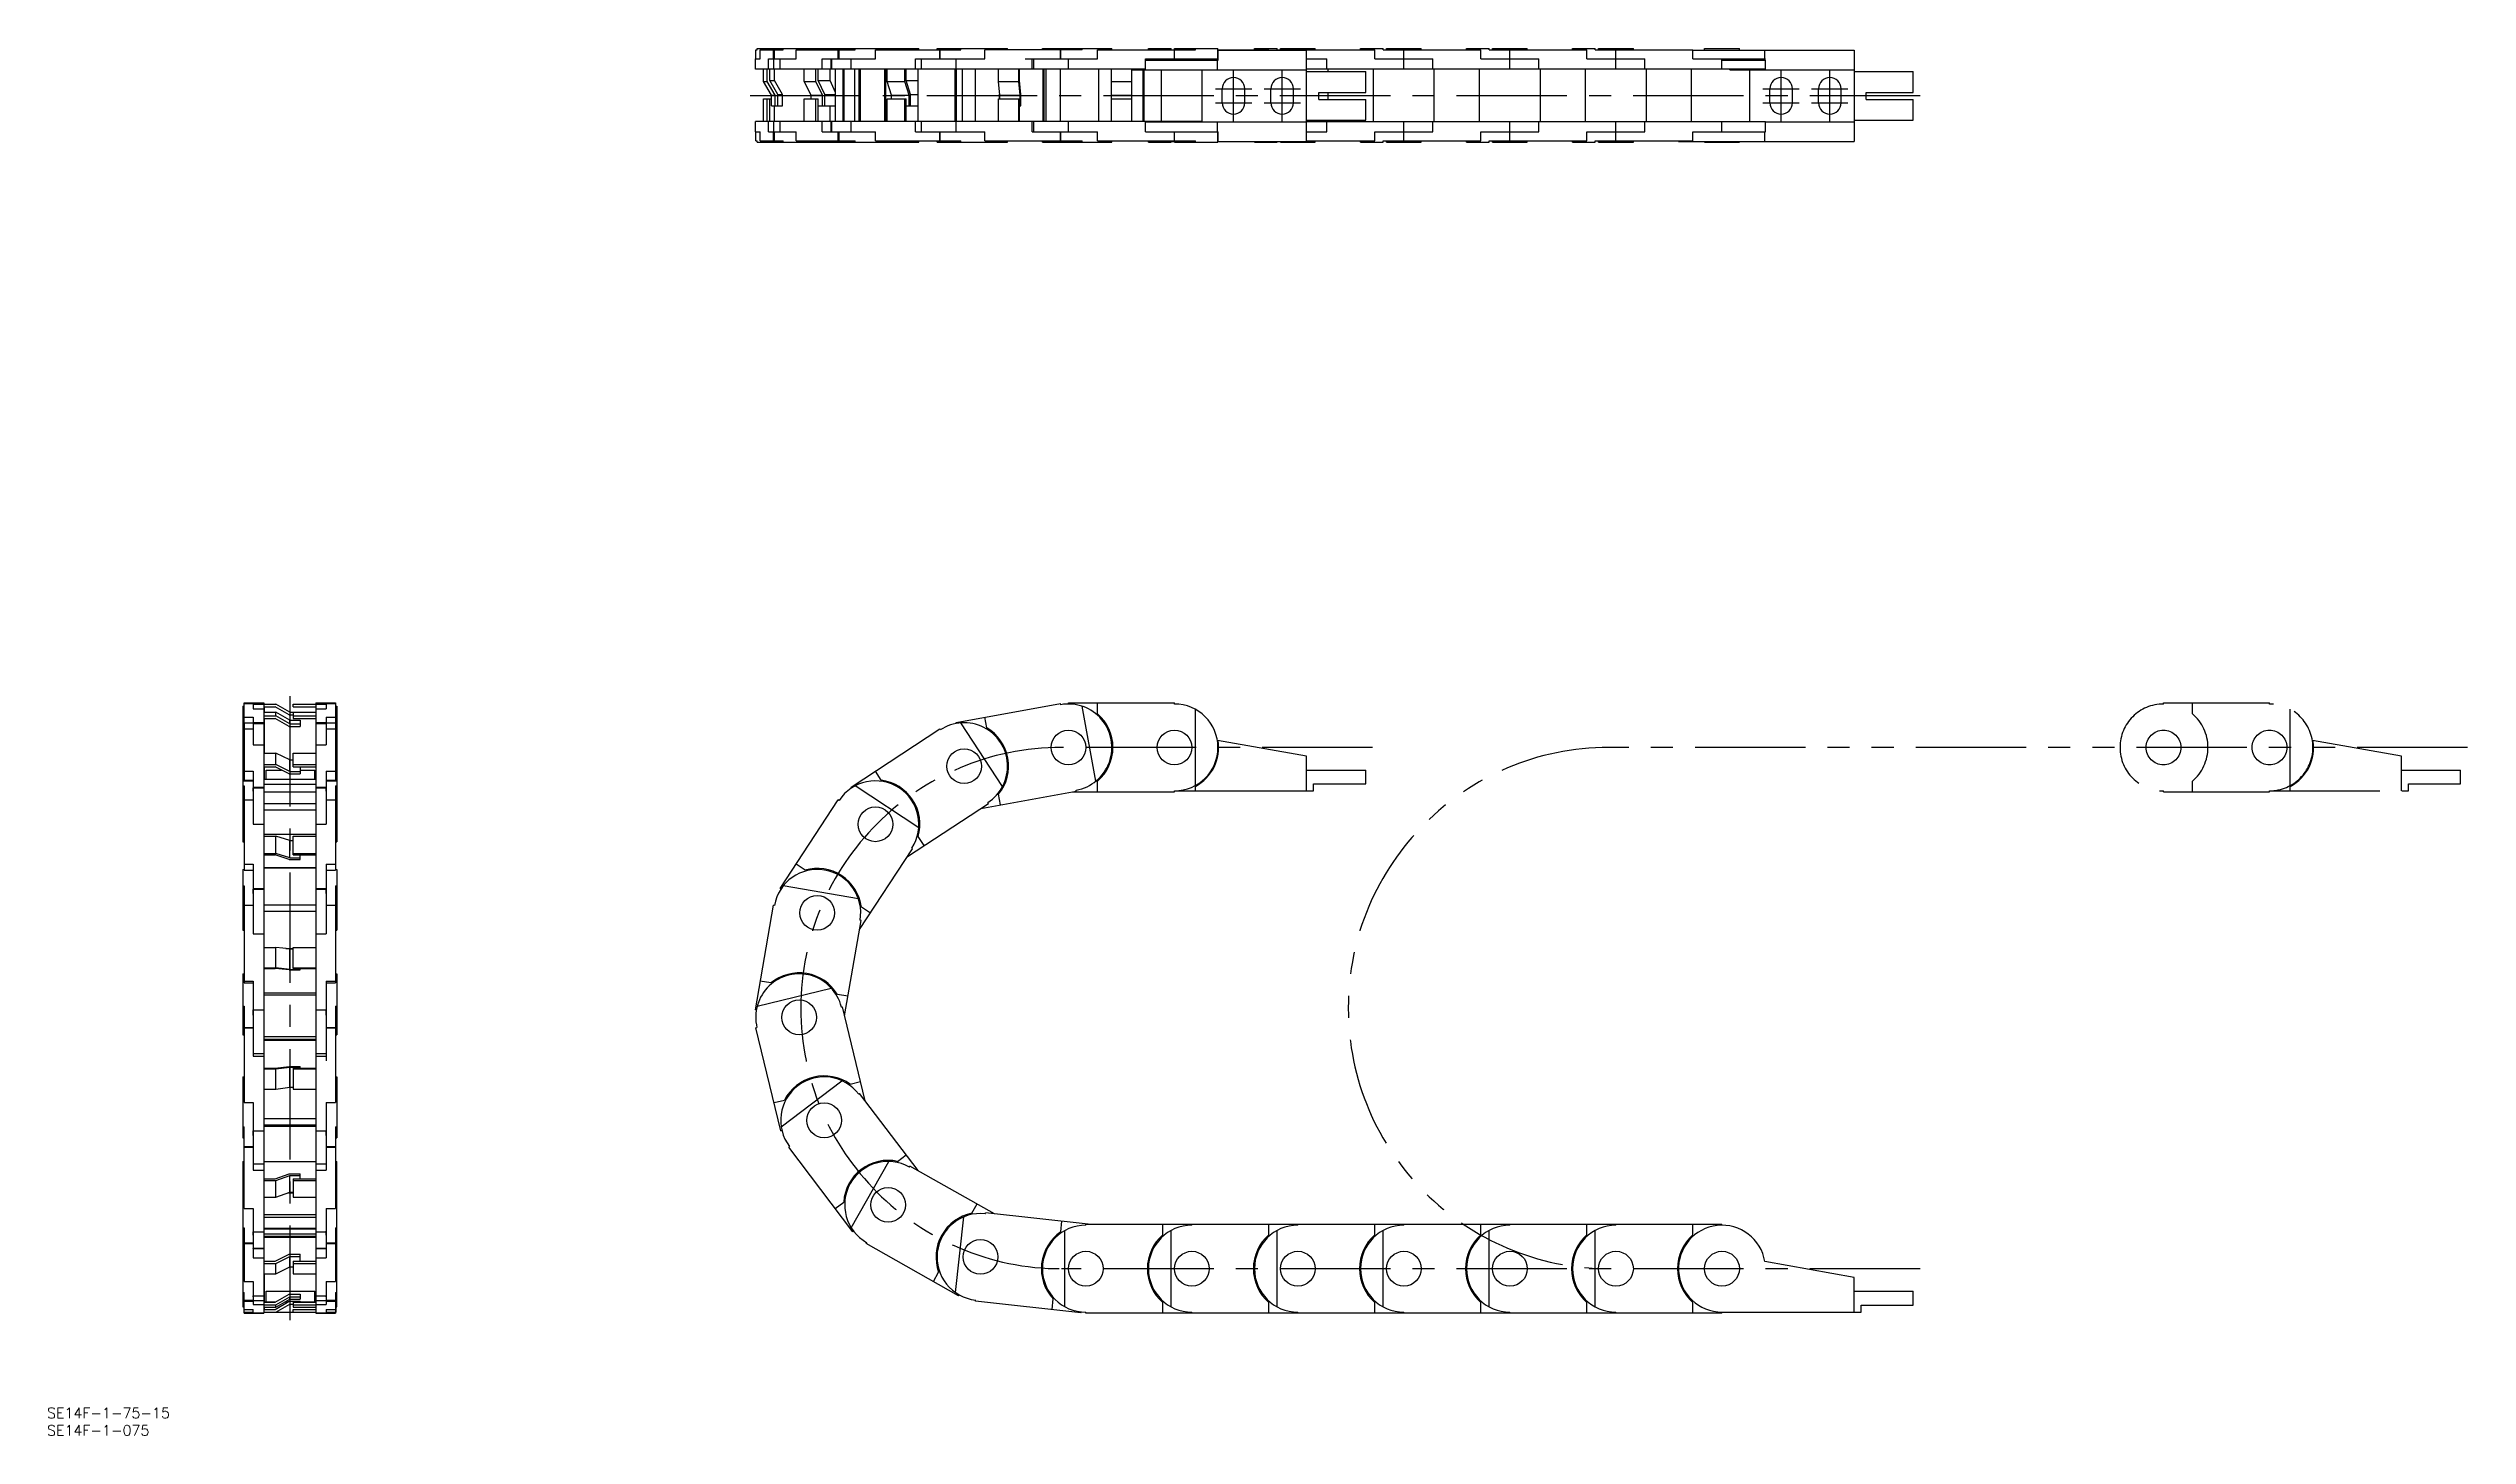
# Model space of a CAD drawing. Extents: x -69 to 626, y -35 to 364.
import ezdxf

# ---------------------------------------------------------------- set-up
doc = ezdxf.new("R2010")
doc.units = 0
doc.linetypes.add('CENTER', pattern=[50.8, 31.75, -6.35, 6.35, -6.35])
doc.linetypes.add('PHANTOM', pattern=[63.5, 31.75, -6.35, 6.35, -6.35, 6.35, -6.35])
doc.layers.get('0').update_dxf_attribs({"linetype": 'CONTINUOUS'})
doc.layers.add('CENTER', color=1, linetype='CENTER')
doc.styles.get("Standard").update_dxf_attribs({"font": 'txt.shx', "height": 3, "bigfont": 'bigfont.shx'})

msp = doc.modelspace()

# ---------------------------------------------------------------- linework, layer by layer
at = {"color": 7, "linetype": 'CONTINUOUS'}
for p, q in [((134.03, 363.58), (134.46, 363.58)), ((134.03, 360.97), (134.03, 363.58)), ((134.46, 363.97), (180.97, 363.97)), ((134.46, 363.58), (134.46, 363.97)), ((135.34, 363.58), (141.95, 363.58)), ((135.34, 360.97), (135.34, 363.58)), ((139.12, 360.97), (139.12, 363.58)), ((139.42, 360.97), (139.42, 363.58)), ((141.95, 363.58), (141.95, 363.97)), ((145.62, 363.58), (162.6, 363.58)), ((145.62, 360.97), (145.62, 363.58)), ((157.77, 360.97), (157.77, 363.58)), ((158.02, 360.97), (158.02, 363.58)), ((162.6, 363.58), (162.6, 363.97)), ((168.44, 363.58), (192.99, 363.58)), ((168.44, 360.97), (168.44, 363.58)), ((180.97, 363.58), (180.97, 363.97)), ((186.19, 363.97), (206.48, 363.97)), ((186.19, 363.58), (186.19, 363.97)), ((186.96, 360.97), (186.96, 363.58)), ((187.13, 360.97), (187.13, 363.58)), ((188.98, 363.58), (188.98, 363.97)), ((192.99, 363.58), (192.99, 363.97)), ((227.97, 363.58), (199.94, 363.58)), ((199.94, 360.97), (199.94, 363.58)), ((206.48, 363.58), (206.48, 363.97)), ((216.5, 363.97), (236.5, 363.97)), ((216.5, 363.58), (216.5, 363.97)), ((219, 363.58), (219, 363.97)), ((221.74, 360.97), (221.74, 363.58)), ((221.79, 360.97), (221.79, 363.58)), ((227.97, 363.58), (227.97, 363.97)), ((232.35, 363.58), (260.5, 363.58)), ((232.35, 360.97), (232.35, 363.58)), ((236.5, 363.58), (236.5, 363.97)), ((247, 363.97), (253.5, 363.97)), ((247, 363.58), (247, 363.97)), ((253.5, 363.58), (253.5, 363.97)), ((254.5, 363.97), (267, 363.97)), ((254.5, 360.97), (254.5, 363.97)), ((260.5, 363.58), (260.5, 363.97)), ((267, 360.97), (267, 363.97)), ((267, 363.58), (281.65, 363.58)), ((267, 363.45), (292.5, 363.45)), ((267.04, 360.62), (267.04, 363.45)), ((277.5, 363.97), (284, 363.97)), ((277.5, 363.58), (277.5, 363.97)), ((281.65, 363.45), (281.65, 363.58)), ((284, 363.58), (284, 363.97)), ((284, 363.58), (312.15, 363.58)), ((285, 363.97), (295, 363.97)), ((285, 363.58), (285, 363.97)), ((290, 363.45), (290, 363.58)), ((292.5, 337.15), (292.5, 363.45)), ((295, 363.58), (295, 363.97)), ((308, 363.97), (314.5, 363.97)), ((308, 363.58), (308, 363.97)), ((312.15, 360.97), (312.15, 363.58)), ((314.5, 363.58), (314.5, 363.97)), ((314.5, 363.58), (342.65, 363.58)), ((315.5, 363.97), (325.5, 363.97)), ((315.5, 363.58), (315.5, 363.97)), ((320.5, 357.97), (320.5, 363.58)), ((325.5, 363.58), (325.5, 363.97)), ((338.5, 363.97), (345, 363.97)), ((338.5, 363.58), (338.5, 363.97)), ((342.65, 360.97), (342.65, 363.58)), ((345, 363.58), (345, 363.97)), ((345, 363.58), (373.15, 363.58)), ((346, 363.97), (356, 363.97)), ((346, 363.58), (346, 363.97)), ((351, 357.97), (351, 363.58)), ((356, 363.58), (356, 363.97)), ((369, 363.97), (375.5, 363.97)), ((369, 363.58), (369, 363.97)), ((373.15, 360.97), (373.15, 363.58)), ((375.5, 363.58), (375.5, 363.97)), ((375.5, 363.58), (403.65, 363.58)), ((376.5, 363.97), (386.5, 363.97)), ((376.5, 363.58), (376.5, 363.97)), ((381.5, 357.97), (381.5, 363.58)), ((386.5, 363.58), (386.5, 363.97)), ((403.65, 360.97), (403.65, 363.58)), ((403.65, 363.45), (450, 363.45)), ((407, 363.97), (417, 363.97)), ((407, 363.45), (407, 363.97)), ((417, 363.45), (417, 363.97)), ((424.33, 360.62), (424.33, 363.45)), ((450, 363.45), (450, 337.15)), ((133.92, 357.97), (133.92, 360.97)), ((133.92, 360.97), (135.34, 360.97)), ((246.15, 357.97), (133.92, 357.97)), ((136.3, 354.47), (136.3, 357.97)), ((137.33, 354.47), (137.33, 357.97)), ((137.7, 357.97), (137.7, 360.97)), ((137.7, 360.97), (145.62, 360.97)), ((138.12, 354.69), (138.12, 357.97)), ((139.23, 357.97), (139.23, 360.97)), ((139.47, 354.69), (139.47, 357.97)), ((140.53, 360.97), (141.03, 360.97)), ((140.53, 360.97), (140.53, 360.97)), ((141.03, 357.97), (141.03, 360.97)), ((148.01, 354.47), (148.01, 357.97)), ((151.3, 354.47), (151.3, 357.97)), ((151.97, 354.69), (151.97, 357.97)), ((153.19, 360.97), (168.44, 360.97)), ((153.19, 357.97), (153.19, 360.97)), ((155.4, 354.69), (155.4, 357.97)), ((155.78, 357.97), (155.78, 360.97)), ((155.78, 360.97), (155.97, 360.97)), ((155.97, 357.97), (155.97, 360.97)), ((156.99, 342.97), (156.99, 357.97)), ((159.17, 342.97), (159.17, 357.97)), ((159.45, 342.97), (159.45, 357.97)), ((160.4, 360.97), (161.46, 360.97)), ((160.4, 360.97), (160.4, 360.97)), ((161.46, 357.97), (161.46, 360.97)), ((162.56, 342.97), (162.56, 357.97)), ((163.81, 342.97), (163.81, 357.97)), ((164.14, 342.97), (164.14, 357.97)), ((171.14, 342.97), (171.14, 357.97)), ((171.48, 342.97), (171.48, 357.97)), ((171.86, 354.47), (171.86, 357.97)), ((176.88, 354.47), (176.88, 357.97)), ((177.32, 354.69), (177.32, 357.97)), ((179.98, 360.97), (199.94, 360.97)), ((179.98, 357.97), (179.98, 360.97)), ((180.78, 342.97), (180.78, 357.97)), ((181.68, 357.97), (181.68, 360.97)), ((190.38, 360.97), (191.72, 360.97)), ((190.38, 360.97), (190.38, 360.97)), ((191.44, 342.97), (191.44, 357.97)), ((191.72, 357.97), (191.72, 360.97)), ((191.79, 342.97), (191.79, 357.97)), ((193.52, 342.97), (193.52, 357.97)), ((197.21, 342.97), (197.21, 357.97)), ((203.83, 354.47), (203.83, 357.97)), ((209.73, 354.47), (209.73, 357.97)), ((209.87, 354.69), (209.87, 357.97)), ((211.5, 360.97), (232.35, 360.97)), ((213.52, 357.97), (213.52, 360.97)), ((214.07, 357.97), (214.07, 360.97)), ((216.75, 342.97), (216.75, 357.97)), ((217.04, 342.97), (217.04, 357.97)), ((217.6, 342.97), (217.6, 357.97)), ((221.69, 342.97), (221.69, 357.97)), ((224, 357.97), (224, 360.97)), ((232.75, 342.97), (232.75, 357.97)), ((236.25, 357.97), (236.25, 342.97)), ((242.25, 342.97), (242.25, 357.97)), ((242.25, 357.8), (292.5, 357.8)), ((245.5, 342.97), (245.5, 357.8)), ((245.75, 342.97), (245.75, 357.8)), ((246.15, 357.97), (246.15, 360.97)), ((246.15, 360.97), (258.05, 360.97)), ((246.15, 360.62), (267.04, 360.62)), ((249.5, 360.62), (249.5, 360.97)), ((250.75, 342.97), (250.75, 357.8)), ((258.05, 360.97), (267, 360.97)), ((258.05, 360.97), (258.05, 360.97)), ((259.5, 360.62), (259.5, 360.97)), ((260.5, 360.62), (260.5, 360.97)), ((262.5, 342.8), (262.5, 357.8)), ((266.83, 357.8), (266.83, 360.62)), ((292.5, 360.97), (298.35, 360.97)), ((424.5, 357.97), (292.5, 357.97)), ((292.5, 357.3), (309.5, 357.3)), ((298.35, 357.97), (298.35, 360.97)), ((298.75, 357.3), (298.75, 357.97)), ((309.5, 351.3), (309.5, 357.3)), ((311.75, 342.97), (311.75, 357.97)), ((312.15, 360.97), (328.85, 360.97)), ((328.85, 357.97), (328.85, 360.97)), ((329.25, 342.97), (329.25, 357.97)), ((342.25, 342.97), (342.25, 357.97)), ((342.65, 360.97), (359.35, 360.97)), ((359.35, 357.97), (359.35, 360.97)), ((359.75, 342.97), (359.75, 357.97)), ((372.75, 342.97), (372.75, 357.97)), ((373.15, 360.97), (389.85, 360.97)), ((389.85, 357.97), (389.85, 360.97)), ((390.25, 342.97), (390.25, 357.97)), ((403.25, 342.97), (403.25, 357.97)), ((403.65, 360.97), (424.5, 360.97)), ((412, 357.97), (412, 360.97)), ((412, 360.62), (424.54, 360.62)), ((414.24, 357.8), (414.24, 357.97)), ((414.24, 357.8), (450, 357.8)), ((420, 342.97), (420, 357.8)), ((424.5, 357.97), (424.5, 360.62)), ((424.54, 357.8), (424.54, 360.62)), ((450, 357.3), (467, 357.3)), ((467, 351.3), (467, 357.3)), ((138.58, 350.47), (136.3, 354.47)), ((136.3, 354.47), (137.33, 354.47)), ((136.3, 342.97), (136.3, 349.47)), ((136.3, 349.47), (138.58, 349.47)), ((139.6, 350.47), (137.33, 354.47)), ((137.33, 342.97), (137.33, 349.47)), ((140.39, 350.69), (138.12, 354.69)), ((138.12, 354.69), (139.47, 354.69)), ((138.12, 342.97), (138.12, 349.47)), ((138.58, 350.47), (139.6, 350.47)), ((138.58, 347.47), (138.58, 350.47)), ((141.71, 350.69), (139.47, 354.69)), ((139.6, 347.47), (139.6, 350.47)), ((140.39, 350.69), (141.71, 350.69)), ((140.39, 347.47), (140.39, 350.69)), ((141.71, 347.47), (141.71, 350.69)), ((149.94, 350.47), (148.01, 354.47)), ((148.01, 354.47), (151.3, 354.47)), ((148.01, 342.97), (148.01, 349.47)), ((148.01, 349.47), (151.97, 349.47)), ((149.94, 350.47), (153.23, 350.47)), ((149.94, 349.47), (149.94, 350.47)), ((153.23, 350.47), (151.3, 354.47)), ((151.3, 342.97), (151.3, 349.47)), ((153.9, 350.69), (151.97, 354.69)), ((151.97, 354.69), (155.4, 354.69)), ((151.97, 342.97), (151.97, 349.47)), ((153.23, 347.47), (153.23, 350.47)), ((153.9, 350.69), (156.99, 350.69)), ((153.9, 347.47), (153.9, 350.69)), ((156.99, 351.24), (155.4, 354.69)), ((173.13, 350.47), (171.86, 354.47)), ((171.86, 354.47), (176.88, 354.47)), ((171.86, 342.97), (171.86, 349.47)), ((171.86, 349.47), (177.32, 349.47)), ((173.13, 350.47), (178.15, 350.47)), ((173.13, 349.47), (173.13, 350.47)), ((178.15, 350.47), (176.88, 354.47)), ((176.88, 342.97), (176.88, 349.47)), ((178.59, 350.69), (177.32, 354.69)), ((177.32, 354.69), (180.78, 354.69)), ((177.32, 342.97), (177.32, 349.47)), ((178.15, 347.47), (178.15, 350.47)), ((178.59, 350.69), (180.78, 350.69)), ((178.59, 347.47), (178.59, 350.69)), ((204.24, 350.47), (203.83, 354.47)), ((203.83, 354.47), (209.73, 354.47)), ((203.83, 342.97), (203.83, 349.47)), ((203.83, 349.47), (209.87, 349.47)), ((204.2, 349.47), (204.2, 350.8)), ((204.24, 350.47), (210.14, 350.47)), ((204.24, 349.47), (204.24, 350.47)), ((210.14, 350.47), (209.73, 354.47)), ((209.73, 342.97), (209.73, 349.47)), ((210.28, 350.69), (209.87, 354.69)), ((209.87, 342.97), (209.87, 349.47)), ((210.14, 347.47), (210.14, 350.47)), ((210.28, 347.47), (210.28, 350.69)), ((236.25, 354.47), (242.25, 354.47)), ((236.25, 350.47), (242.25, 350.47)), ((236.25, 349.47), (242.25, 349.47)), ((268.25, 348.3), (268.25, 352.3)), ((274.75, 348.3), (274.75, 352.3)), ((282.25, 348.3), (282.25, 352.3)), ((288.75, 348.3), (288.75, 352.3)), ((296, 351.3), (309.5, 351.3)), ((296, 349.3), (296, 351.3)), ((296, 349.3), (309.5, 349.3)), ((298.75, 349.3), (298.75, 351.3)), ((309.5, 343.3), (309.5, 349.3)), ((425.75, 348.3), (425.75, 352.3)), ((432.25, 348.3), (432.25, 352.3)), ((439.75, 348.3), (439.75, 352.3)), ((446.25, 348.3), (446.25, 352.3)), ((453.5, 351.3), (467, 351.3)), ((453.5, 349.3), (453.5, 351.3)), ((453.5, 349.3), (467, 349.3)), ((467, 343.3), (467, 349.3)), ((262.5, 342.97), (133.92, 342.97)), ((133.92, 339.97), (133.92, 342.97)), ((137.7, 339.97), (137.7, 342.97)), ((138.58, 347.47), (141.71, 347.47)), ((139.23, 339.97), (139.23, 342.97)), ((139.47, 342.97), (139.47, 347.47)), ((141.03, 339.97), (141.03, 342.97)), ((151.97, 347.47), (156.99, 347.47)), ((153.19, 339.97), (153.19, 342.97)), ((155.4, 342.97), (155.4, 347.47)), ((155.78, 339.98), (155.78, 342.97)), ((155.97, 339.97), (155.97, 342.97)), ((161.46, 339.97), (161.46, 342.97)), ((177.32, 347.47), (180.78, 347.47)), ((179.98, 339.97), (179.98, 342.97)), ((181.68, 339.98), (181.68, 342.97)), ((191.72, 339.97), (191.72, 342.97)), ((209.87, 347.47), (210.28, 347.47)), ((213.52, 339.97), (213.52, 342.97)), ((214.07, 339.98), (214.07, 342.97)), ((224, 339.97), (224, 342.97)), ((246.15, 339.97), (246.15, 342.97)), ((246.15, 342.8), (292.5, 342.8)), ((259.5, 342.8), (259.5, 342.97)), ((266.83, 339.97), (266.83, 342.8)), ((292.5, 343.3), (309.5, 343.3)), ((292.5, 342.97), (424.5, 342.97)), ((298.35, 339.97), (298.35, 342.97)), ((298.75, 342.97), (298.75, 343.3)), ((320.5, 337.37), (320.5, 342.97)), ((328.85, 339.97), (328.85, 342.97)), ((351, 337.37), (351, 342.97)), ((359.35, 339.97), (359.35, 342.97)), ((381.5, 337.37), (381.5, 342.97)), ((389.85, 339.97), (389.85, 342.97)), ((412, 339.97), (412, 342.97)), ((424.5, 339.97), (424.5, 342.97)), ((424.5, 342.8), (450, 342.8)), ((424.54, 339.97), (424.54, 342.8)), ((450, 343.3), (467, 343.3)), ((133.92, 339.97), (135.34, 339.97)), ((134.03, 337.37), (134.03, 339.97)), ((134.03, 337.37), (134.46, 337.37)), ((134.46, 336.97), (134.46, 337.37)), ((134.46, 336.97), (180.97, 336.97)), ((135.34, 337.37), (135.34, 339.97)), ((135.34, 337.37), (141.95, 337.37)), ((137.7, 339.97), (145.62, 339.97)), ((139.12, 337.37), (139.12, 339.97)), ((139.42, 337.37), (139.42, 339.97)), ((140.53, 339.98), (141.29, 339.98)), ((140.53, 339.97), (140.53, 339.98)), ((141.95, 336.97), (141.95, 337.37)), ((145.62, 337.37), (145.62, 339.97)), ((145.62, 337.37), (162.6, 337.37)), ((153.19, 339.97), (168.44, 339.97)), ((155.78, 339.98), (155.97, 339.98)), ((157.77, 337.37), (157.77, 339.97)), ((158.02, 337.37), (158.02, 339.97)), ((160.4, 339.98), (161.62, 339.98)), ((160.4, 339.97), (160.4, 339.98)), ((162.6, 336.97), (162.6, 337.37)), ((168.44, 337.37), (168.44, 339.97)), ((168.44, 337.37), (192.99, 337.37)), ((179.98, 339.97), (199.94, 339.97)), ((180.97, 336.97), (180.97, 337.37)), ((186.19, 336.97), (186.19, 337.37)), ((186.19, 336.97), (206.48, 336.97)), ((186.96, 337.37), (186.96, 339.97)), ((187.13, 337.37), (187.13, 339.97)), ((188.98, 336.97), (188.98, 337.37)), ((190.38, 339.98), (191.77, 339.98)), ((190.38, 339.97), (190.38, 339.98)), ((192.99, 336.97), (192.99, 337.37)), ((199.94, 337.37), (199.94, 339.97)), ((199.94, 337.37), (227.97, 337.37)), ((206.48, 336.97), (206.48, 337.37)), ((213.52, 339.97), (232.35, 339.97)), ((216.5, 336.97), (216.5, 337.37)), ((216.5, 336.97), (236.5, 336.97)), ((219, 336.97), (219, 337.37)), ((221.74, 337.37), (221.74, 339.97)), ((221.79, 337.37), (221.79, 339.97)), ((227.97, 336.97), (227.97, 337.37)), ((232.35, 337.37), (232.35, 339.97)), ((232.35, 337.37), (260.5, 337.37)), ((236.5, 336.97), (236.5, 337.37)), ((246.15, 339.97), (267.04, 339.97)), ((247, 336.97), (247, 337.37)), ((247, 336.97), (253.5, 336.97)), ((249.5, 337.15), (249.5, 337.37)), ((249.5, 337.15), (259.5, 337.15)), ((253.5, 336.97), (253.5, 337.15)), ((254.5, 337.37), (254.5, 339.97)), ((254.5, 336.97), (254.5, 337.15)), ((254.5, 336.97), (267, 336.97)), ((258.05, 339.98), (266.83, 339.98)), ((258.05, 339.97), (258.05, 339.98)), ((259.5, 337.15), (259.5, 337.37)), ((260.5, 336.97), (260.5, 337.37)), ((267, 336.97), (267, 339.97)), ((267, 337.15), (292.5, 337.15)), ((267.04, 337.15), (267.04, 339.97)), ((277.5, 336.97), (277.5, 337.15)), ((277.5, 336.97), (284, 336.97)), ((284, 336.97), (284, 337.15)), ((285, 336.97), (285, 337.15)), ((285, 336.97), (295, 336.97)), ((292.5, 339.97), (298.35, 339.97)), ((292.5, 337.37), (312.15, 337.37)), ((295, 336.97), (295, 337.37)), ((308, 336.97), (308, 337.37)), ((308, 336.97), (314.5, 336.97)), ((312.15, 339.97), (328.85, 339.97)), ((312.15, 337.37), (312.15, 339.97)), ((314.5, 337.37), (342.65, 337.37)), ((314.5, 336.97), (314.5, 337.37)), ((315.5, 336.97), (315.5, 337.37)), ((315.5, 336.97), (325.5, 336.97)), ((325.5, 336.97), (325.5, 337.37)), ((338.5, 336.97), (338.5, 337.37)), ((338.5, 336.97), (345, 336.97)), ((342.65, 339.97), (359.35, 339.97)), ((342.65, 337.37), (342.65, 339.97)), ((345, 337.37), (373.15, 337.37)), ((345, 336.97), (345, 337.37)), ((346, 336.97), (346, 337.37)), ((346, 336.97), (356, 336.97)), ((356, 336.97), (356, 337.37)), ((369, 336.97), (369, 337.37)), ((369, 336.97), (375.5, 336.97)), ((373.15, 339.97), (389.85, 339.97)), ((373.15, 337.37), (373.15, 339.97)), ((375.5, 337.37), (403.65, 337.37)), ((375.5, 336.97), (375.5, 337.37)), ((376.5, 336.97), (376.5, 337.37)), ((376.5, 336.97), (386.5, 336.97)), ((386.5, 336.97), (386.5, 337.37)), ((399.5, 337.15), (399.5, 337.37)), ((399.5, 337.15), (450, 337.15)), ((403.65, 339.97), (424.54, 339.97)), ((403.65, 337.37), (403.65, 339.97)), ((407, 336.97), (407, 337.15)), ((407, 336.97), (417, 336.97)), ((417, 336.97), (417, 337.15)), ((424.33, 337.15), (424.33, 339.97)), ((-13.5, 174.65), (-13.5, 135.68)), ((-13.5, 174.65), (-13.1, 174.65)), ((-13.1, 175.6), (-7.5, 175.6)), ((-13.1, 169.91), (-13.1, 175.6)), ((-13.1, 175.4), (-10.5, 175.4)), ((-10.5, 175.6), (-10.5, 173.92)), ((-10.5, 175.3), (-4, 175.3)), ((-7.5, 175.6), (-7.5, 0)), ((-7.5, 174.5), (-4.21, 174.5)), ((-7.32, 172.94), (-7.32, 174.5)), ((-0.21, 172.19), (-4.21, 174.5)), ((0, 172.99), (-4, 175.3)), ((1, 175.3), (10.5, 175.3)), ((1, 174.5), (1, 175.3)), ((1, 174.5), (7.5, 174.5)), ((7.5, 175.6), (7.5, 0)), ((7.5, 175.6), (13.1, 175.6)), ((10.5, 175.6), (10.5, 173.92)), ((10.5, 175.4), (13.1, 175.4)), ((13.1, 175.6), (13.1, 169.91)), ((13.1, 174.65), (13.5, 174.65)), ((13.5, 174.65), (13.5, 135.68)), ((191.72, 170), (221.74, 175.4)), ((221.79, 175.1), (221.74, 175.4)), ((224, 175.6), (254.5, 175.6)), ((224, 175.3), (224, 175.6)), ((231.84, 153.07), (227.97, 174.65)), ((232.35, 172.5), (232.35, 175.6)), ((254.5, 175.3), (254.5, 175.6)), ((-13.5, 169.91), (-10.5, 169.91)), ((-13.5, 169.87), (-13.1, 169.87)), ((-13.1, 171.48), (-10.5, 171.48)), ((-13.1, 169.87), (-13.1, 153.18)), ((-13.1, 168.11), (-10.5, 168.11)), ((-10.5, 173.92), (-7.5, 173.92)), ((-10.5, 171.48), (-10.5, 163.53)), ((-10.5, 170), (-7.5, 170)), ((-10.5, 169.71), (-7.5, 169.71)), ((-7.5, 172.94), (-4, 172.94)), ((-7.5, 171.88), (-4, 171.88)), ((-7.5, 171.09), (-4.21, 171.09)), ((-7.32, 161.14), (-7.32, 171.09)), ((-0.21, 168.81), (-4.21, 171.09)), ((0, 170.66), (-4, 172.94)), ((-4, 171.88), (-4, 172.94)), ((0, 169.6), (-4, 171.88)), ((-0.21, 172.19), (1, 172.19)), ((-0.21, 168.81), (3, 168.81)), ((0, 172.99), (3, 172.99)), ((0, 170.66), (3, 170.66)), ((0, 169.6), (0, 170.66)), ((0, 169.6), (3, 169.6)), ((1, 172.94), (7.5, 172.94)), ((1, 172.94), (1, 171.09)), ((1, 171.88), (7.5, 171.88)), ((1, 171.09), (7.5, 171.09)), ((3, 172.94), (3, 172.99)), ((3, 170.66), (3, 168.81)), ((7.5, 173.92), (10.5, 173.92)), ((7.5, 170), (10.5, 170)), ((7.5, 169.71), (10.5, 169.71)), ((10.5, 171.48), (10.5, 163.53)), ((10.5, 171.48), (13.1, 171.48)), ((10.5, 169.91), (13.5, 169.91)), ((10.5, 168.11), (13.1, 168.11)), ((13.1, 169.87), (13.1, 153.18)), ((13.1, 169.87), (13.5, 169.87)), ((161.46, 151.39), (186.96, 168.11)), ((187.13, 167.86), (186.96, 168.11)), ((191.77, 169.71), (191.72, 170)), ((205.01, 151.52), (192.99, 169.87)), ((200.48, 168.43), (199.94, 171.48)), ((260.5, 151.83), (260.5, 173.77)), ((-13.5, 162.41), (-13.1, 162.41)), ((-10.5, 163.53), (-7.5, 163.53)), ((-7.5, 161.14), (-4, 161.14)), ((0, 159.21), (-4, 161.14)), ((-4, 157.85), (-4, 161.14)), ((1, 157.18), (1, 161.14)), ((1, 161.14), (7.5, 161.14)), ((7.5, 163.53), (10.5, 163.53)), ((13.1, 162.41), (13.5, 162.41)), ((292.5, 160.3), (266.83, 164.83)), ((292.5, 150.3), (292.5, 160.3)), ((-13.5, 153.18), (-10.5, 153.18)), ((-13.1, 155.97), (-10.5, 155.97)), ((-13.1, 153.37), (-10.5, 153.37)), ((-10.5, 155.97), (-10.5, 140.73)), ((-7.5, 157.85), (-4, 157.85)), ((-7.5, 157.18), (-4.21, 157.18)), ((-7.5, 153.7), (7.5, 153.7)), ((-7.32, 153.7), (-7.32, 157.18)), ((-6.82, 153.7), (-6.82, 156.3)), ((-6.82, 156.3), (-2.38, 156.3)), ((-0.21, 155.25), (-4.21, 157.18)), ((0, 155.92), (-4, 157.85)), ((-0.21, 155.25), (3, 155.25)), ((0, 159.21), (1, 159.21)), ((0, 155.92), (0, 159.21)), ((0, 155.92), (3, 155.92)), ((1, 157.85), (7.5, 157.85)), ((1, 157.18), (7.5, 157.18)), ((3, 157.18), (3, 155.25)), ((3, 156.3), (7.18, 156.3)), ((7.18, 153.7), (7.18, 156.3)), ((10.5, 155.97), (10.5, 140.73)), ((10.5, 155.97), (13.1, 155.97)), ((10.5, 153.37), (13.1, 153.37)), ((10.5, 153.18), (13.5, 153.18)), ((170.14, 153.37), (168.44, 155.97)), ((292.5, 156.3), (309.5, 156.3)), ((309.5, 152.3), (309.5, 156.3)), ((-13.5, 151.72), (-13.1, 151.72)), ((-13.1, 151.72), (-13.1, 127.49)), ((-13.1, 147.71), (-10.5, 147.71)), ((-10.5, 151.39), (-7.5, 151.39)), ((-10.5, 151.14), (-7.5, 151.14)), ((-10.5, 150.23), (-10.5, 151.14)), ((-10.5, 150.23), (-10.5, 150.23)), ((-7.5, 152.25), (7.5, 152.25)), ((-7.5, 150), (7.5, 150)), ((-7.5, 146.65), (7.5, 146.65)), ((7.5, 151.39), (10.5, 151.39)), ((7.5, 151.14), (10.5, 151.14)), ((10.49, 150.23), (10.49, 151.14)), ((10.49, 150.23), (10.5, 150.23)), ((10.5, 147.71), (13.1, 147.71)), ((13.1, 151.72), (13.1, 127.49)), ((13.1, 151.72), (13.5, 151.72)), ((141.03, 122.21), (157.77, 147.71)), ((158.02, 147.54), (157.77, 147.71)), ((161.62, 151.14), (161.46, 151.39)), ((180.93, 139.68), (162.6, 151.72)), ((177.71, 131.44), (201, 146.7)), ((198.81, 145.27), (226.26, 150.2)), ((201, 146.7), (200.83, 146.95)), ((204.46, 146.28), (203.91, 149.33)), ((225.14, 150), (254.5, 150)), ((226.26, 150.2), (226.21, 150.5)), ((232.35, 150), (232.35, 153.1)), ((254.5, 150.3), (294.5, 150.3)), ((254.5, 150), (254.5, 150.3)), ((260.5, 150.3), (260.5, 151.61)), ((294.5, 152.3), (309.5, 152.3)), ((294.5, 150.3), (294.5, 152.3)), ((-13.5, 145.68), (-13.1, 145.68)), ((-10.5, 140.73), (-7.5, 140.73)), ((-7.5, 144.86), (7.5, 144.86)), ((7.5, 140.73), (10.5, 140.73)), ((13.1, 145.68), (13.5, 145.68)), ((-13.5, 135.68), (-13.1, 135.68)), ((-7.5, 137.87), (7.5, 137.87)), ((-7.5, 137.3), (-4, 137.3)), ((-7.5, 132.29), (-4, 132.29)), ((0, 136.04), (-4, 137.3)), ((-4, 132.29), (-4, 137.3)), ((0, 131.02), (-4, 132.29)), ((0, 136.04), (1, 136.04)), ((0, 131.02), (0, 136.04)), ((1, 131.85), (1, 137.3)), ((1, 137.3), (7.5, 137.3)), ((1, 132.29), (7.5, 132.29)), ((13.1, 135.68), (13.5, 135.68)), ((163.89, 110.38), (179.17, 133.66)), ((179.17, 133.66), (178.92, 133.82)), ((182.47, 134.56), (180.78, 137.15)), ((-13.5, 127.69), (-13.5, 110.19)), ((-13.5, 127.69), (-13.1, 127.69)), ((-13.1, 129.19), (-10.5, 129.19)), ((-13.1, 127.49), (-10.5, 127.49)), ((-10.5, 129.19), (-10.5, 109.14)), ((-7.5, 131.85), (-4.21, 131.85)), ((-7.5, 128.24), (7.5, 128.24)), ((-7.5, 128.16), (7.5, 128.16)), ((-0.21, 130.58), (-4.21, 131.85)), ((-0.21, 130.58), (3, 130.58)), ((0, 131.02), (3, 131.02)), ((1, 131.85), (7.5, 131.85)), ((3, 130.58), (3, 131.85)), ((10.5, 129.19), (10.5, 109.14)), ((10.5, 129.19), (13.1, 129.19)), ((10.5, 127.49), (13.1, 127.49)), ((13.1, 127.69), (13.5, 127.69)), ((13.5, 127.69), (13.5, 110.19)), ((148.21, 127.49), (145.62, 129.19)), ((-13.5, 122.97), (-13.1, 122.97)), ((-13.5, 120.19), (-13.1, 120.19)), ((-13.1, 122.97), (-13.1, 95.02)), ((-10.5, 122.21), (-7.5, 122.21)), ((-10.5, 122.05), (-7.5, 122.05)), ((-10.5, 120.73), (-10.5, 122.05)), ((-10.5, 120.73), (-10.5, 120.73)), ((7.5, 122.21), (10.5, 122.21)), ((7.5, 122.05), (10.5, 122.05)), ((10.49, 120.73), (10.49, 122.05)), ((10.49, 120.73), (10.5, 120.73)), ((13.1, 122.97), (13.1, 95.02)), ((13.1, 122.97), (13.5, 122.97)), ((13.1, 120.19), (13.5, 120.19)), ((141.29, 122.05), (141.03, 122.21)), ((163.56, 119.23), (141.95, 122.97)), ((-13.1, 117.37), (-10.5, 117.37)), ((-7.5, 117.51), (7.5, 117.51)), ((-7.5, 115.64), (7.5, 115.64)), ((10.5, 117.37), (13.1, 117.37)), ((133.92, 87.32), (139.12, 117.37)), ((139.42, 117.32), (139.12, 117.37)), ((159.6, 85.57), (164.35, 113)), ((164.35, 113), (164.05, 113.05)), ((167.02, 115.14), (164.43, 116.84)), ((-13.5, 110.19), (-13.1, 110.19)), ((-10.5, 109.14), (-7.5, 109.14)), ((-7.5, 105.25), (-4, 105.25)), ((-4, 99.34), (-4, 105.25)), ((0, 104.86), (-4, 105.25)), ((-1.18, 104.97), (1, 104.97)), ((0, 104.86), (1, 104.86)), ((0, 98.94), (0, 104.86)), ((1, 99.2), (1, 105.25)), ((1, 105.25), (7.5, 105.25)), ((7.5, 109.14), (10.5, 109.14)), ((13.1, 110.19), (13.5, 110.19)), ((-13.5, 97.63), (-13.5, 80.13)), ((-13.5, 97.63), (-13.1, 97.63)), ((-13.5, 97.63), (-13.1, 97.63)), ((-7.5, 99.34), (-4, 99.34)), ((-7.5, 99.2), (-4.21, 99.2)), ((-0.21, 98.81), (-4.21, 99.2)), ((0, 98.94), (-4, 99.34)), ((-0.21, 98.81), (3, 98.81)), ((0, 98.94), (3, 98.94)), ((1, 99.34), (7.5, 99.34)), ((1, 99.2), (7.5, 99.2)), ((3, 98.81), (3, 99.2)), ((13.1, 97.63), (13.5, 97.63)), ((13.5, 97.63), (13.5, 80.13)), ((-13.1, 95.55), (-10.5, 95.55)), ((-13.1, 95.02), (-10.5, 95.02)), ((-10.5, 95.55), (-10.5, 74)), ((-7.5, 92.2), (7.5, 92.2)), ((-7.5, 91.62), (7.5, 91.62)), ((10.5, 95.55), (10.5, 72.63)), ((10.5, 95.55), (13.1, 95.55)), ((10.5, 95.02), (13.1, 95.02)), ((134.46, 88.38), (155.77, 93.55)), ((138.4, 95.02), (135.34, 95.55)), ((160.57, 91.18), (157.51, 91.71)), ((-13.5, 88.38), (-13.1, 88.38)), ((-13.5, 88.38), (-13.1, 88.38)), ((-13.1, 88.38), (-13.1, 60.59)), ((-10.5, 87.32), (-7.5, 87.32)), ((-10.5, 87.27), (-7.5, 87.27)), ((-10.5, 85.76), (-10.5, 87.27)), ((-10.5, 85.76), (-10.5, 85.76)), ((7.5, 87.32), (10.5, 87.32)), ((7.5, 87.27), (10.5, 87.27)), ((10.49, 85.76), (10.49, 87.27)), ((10.49, 85.76), (10.5, 85.76)), ((13.1, 88.38), (13.1, 60.59)), ((13.1, 88.38), (13.5, 88.38)), ((134.21, 87.27), (133.92, 87.32)), ((158.68, 88.08), (158.97, 88.15)), ((165.54, 61.1), (158.97, 88.15)), ((-13.5, 80.13), (-13.1, 80.13)), ((-13.5, 80.13), (-13.1, 80.13)), ((-13.1, 82.19), (-10.5, 82.19)), ((-13.1, 82.12), (-10.5, 82.12)), ((-7.5, 79.58), (7.5, 79.58)), ((-7.5, 78.83), (7.5, 78.83)), ((-7.5, 78.53), (7.5, 78.53)), ((10.5, 82.19), (13.1, 82.19)), ((10.5, 82.12), (13.1, 82.12)), ((13.1, 80.13), (13.5, 80.13)), ((134.09, 82.12), (134.38, 82.19)), ((141.29, 52.48), (134.09, 82.12)), ((-10.5, 74.73), (-7.5, 74.73)), ((-10.5, 74), (-7.5, 74)), ((-7.5, 70.47), (-4.21, 70.47)), ((-7.5, 70.28), (-4, 70.28)), ((-4.21, 70.47), (-0.21, 71.02)), ((-4, 70.28), (0, 70.83)), ((-4, 64.45), (-4, 70.28)), ((-0.21, 71.02), (3, 71.02)), ((0, 70.83), (3, 70.83)), ((0, 65), (0, 70.83)), ((1, 70.47), (1, 64.45)), ((1, 70.47), (7.5, 70.47)), ((1, 70.28), (7.5, 70.28)), ((3, 70.47), (3, 71.02)), ((7.5, 74.73), (10.49, 74.73)), ((7.5, 74), (10.5, 74)), ((-13.5, 67.99), (-13.5, 50.49)), ((-13.5, 67.99), (-13.1, 67.99)), ((-13.5, 67.99), (-13.1, 67.99)), ((-7.5, 64.45), (-4, 64.45)), ((-4, 64.45), (0, 65)), ((0, 65), (1, 65)), ((1, 64.45), (7.5, 64.45)), ((13.1, 67.99), (13.5, 67.99)), ((13.5, 67.99), (13.5, 50.49)), ((141.36, 53.66), (158.85, 66.9)), ((161.18, 65.9), (164.19, 66.63)), ((163.69, 63.04), (163.93, 63.22)), ((180.73, 41.01), (163.93, 63.22)), ((-13.1, 60.59), (-10.5, 60.59)), ((-10.5, 60.59), (-10.5, 41.11)), ((-7.5, 56.06), (7.5, 56.06)), ((10.5, 60.59), (10.5, 41.11)), ((10.5, 60.59), (13.1, 60.59)), ((139.32, 60.59), (142.33, 61.32)), ((-13.5, 53.66), (-13.1, 53.66)), ((-13.5, 53.66), (-13.1, 53.66)), ((-13.5, 50.49), (-13.1, 50.49)), ((-13.5, 50.49), (-13.1, 50.49)), ((-13.1, 30.11), (-13.1, 53.66)), ((-10.5, 52.48), (-7.5, 52.48)), ((-10.5, 51.1), (-10.5, 52.48)), ((-10.5, 51.1), (-10.5, 51.1)), ((-7.5, 54.15), (7.5, 54.15)), ((-7.5, 53.81), (7.5, 53.81)), ((7.5, 52.48), (10.5, 52.48)), ((10.49, 51.1), (10.49, 52.55)), ((10.49, 51.1), (10.5, 51.1)), ((13.1, 53.66), (13.1, 30.11)), ((13.1, 53.66), (13.5, 53.66)), ((13.1, 50.49), (13.5, 50.49)), ((141.29, 52.48), (141.58, 52.55)), ((-13.5, 43.67), (-13.5, 1.83)), ((-13.5, 43.67), (-13.1, 43.67)), ((-13.1, 47.95), (-10.5, 47.95)), ((-13.1, 47.77), (-10.5, 47.77)), ((-10.5, 42.98), (-7.5, 42.98)), ((-10.5, 42.99), (-7.5, 42.99)), ((-7.5, 43.64), (7.5, 43.64)), ((7.5, 42.99), (10.49, 42.99)), ((7.5, 42.98), (10.49, 42.98)), ((10.5, 47.95), (13.1, 47.95)), ((10.5, 47.77), (13.1, 47.77)), ((13.1, 43.67), (13.5, 43.67)), ((13.5, 1.83), (13.5, 43.67)), ((143.52, 47.77), (143.76, 47.95)), ((161.92, 23.45), (143.52, 47.77)), ((161.51, 24.57), (172.29, 43.67)), ((174.82, 43.68), (177.3, 45.55)), ((178.27, 42.06), (178.41, 42.32)), ((202.7, 28.61), (178.41, 42.32)), ((-10.5, 41.11), (-7.5, 41.11)), ((-7.5, 38.67), (-4.21, 38.67)), ((-7.5, 38.18), (-4, 38.18)), ((-4.21, 38.67), (-0.21, 40.06)), ((-4, 38.18), (0, 39.58)), ((-4, 33.4), (-4, 38.18)), ((-0.21, 40.06), (3, 40.06)), ((0, 39.58), (3, 39.58)), ((0, 34.79), (0, 39.58)), ((1, 38.67), (1, 33.4)), ((1, 38.67), (7.5, 38.67)), ((1, 38.18), (7.5, 38.18)), ((3, 38.67), (3, 40.06)), ((7.5, 41.11), (10.5, 41.11)), ((-13.1, 30.11), (-10.5, 30.11)), ((-10.5, 30.11), (-10.5, 15.92)), ((-7.5, 33.4), (-4, 33.4)), ((-7.5, 28.41), (7.5, 28.41)), ((-4, 33.4), (0, 34.79)), ((-0.34, 34.67), (1, 34.67)), ((0, 34.79), (1, 34.79)), ((1, 33.4), (7.5, 33.4)), ((10.5, 30.11), (10.5, 15.92)), ((10.5, 30.11), (13.1, 30.11)), ((156.88, 30.11), (159.35, 31.98)), ((196.18, 28.74), (197.71, 31.43)), ((200.07, 28.61), (200.11, 28.9)), ((229.71, 25.6), (200.11, 28.9)), ((-13.5, 24.57), (-13.1, 24.57)), ((-13.1, 24.57), (-13.1, 9.14)), ((-10.5, 23.45), (-7.5, 23.45)), ((-10.5, 22.48), (-10.5, 23.45)), ((-10.5, 22.48), (-10.5, 22.48)), ((-7.5, 27.64), (7.5, 27.64)), ((-7.5, 24.5), (7.5, 24.5)), ((-7.5, 24.23), (7.5, 24.23)), ((-7.5, 22.81), (7.5, 22.81)), ((-7.5, 22.14), (7.5, 22.14)), ((-7.5, 21.9), (7.5, 21.9)), ((7.5, 23.45), (10.5, 23.45)), ((10.49, 22.48), (10.49, 23.63)), ((10.49, 22.48), (10.5, 22.48)), ((13.1, 24.57), (13.1, 9.14)), ((13.1, 24.57), (13.5, 24.57)), ((161.92, 23.45), (162.16, 23.63)), ((191.51, 5.95), (193.94, 27.75)), ((221.78, 23.37), (222.12, 26.45)), ((223, 1.83), (223, 23.77)), ((229, 25.6), (412, 25.6)), ((229, 25.3), (229, 25.6)), ((251.15, 22.5), (251.15, 25.6)), ((253.5, 1.83), (253.5, 23.77)), ((259.5, 25.3), (259.5, 25.6)), ((281.65, 22.5), (281.65, 25.6)), ((284, 1.83), (284, 23.77)), ((290, 25.3), (290, 25.6)), ((312.15, 22.5), (312.15, 25.6)), ((314.5, 1.83), (314.5, 23.77)), ((320.5, 25.3), (320.5, 25.6)), ((342.65, 22.5), (342.65, 25.6)), ((345, 1.83), (345, 23.77)), ((351, 25.3), (351, 25.6)), ((373.15, 22.5), (373.15, 25.6)), ((375.5, 1.83), (375.5, 23.77)), ((381.5, 25.3), (381.5, 25.6)), ((403.65, 22.5), (403.65, 25.6)), ((412, 25.3), (412, 25.6)), ((-13.1, 20.28), (-10.5, 20.28)), ((-13.1, 20.02), (-10.5, 20.02)), ((-10.5, 18.67), (-7.5, 18.67)), ((-10.5, 18.62), (-10.5, 18.67)), ((-10.5, 18.62), (-7.5, 18.62)), ((-10.5, 15.92), (-7.5, 15.92)), ((-7.5, 14.96), (-4.21, 14.96)), ((-7.5, 14.26), (-4, 14.26)), ((-4.21, 14.96), (-0.21, 16.97)), ((-4, 14.26), (0, 16.28)), ((-4, 11.32), (-4, 14.26)), ((-0.21, 16.97), (3, 16.97)), ((0, 16.28), (3, 16.28)), ((0, 13.33), (0, 16.28)), ((1, 14.96), (7.5, 14.96)), ((1, 14.96), (1, 11.32)), ((1, 14.26), (7.5, 14.26)), ((3, 14.96), (3, 16.97)), ((7.5, 18.67), (10.5, 18.67)), ((7.5, 18.62), (10.49, 18.62)), ((7.5, 15.92), (10.5, 15.92)), ((10.49, 18.62), (10.49, 18.67)), ((10.5, 20.28), (13.1, 20.28)), ((10.5, 20.02), (13.1, 20.02)), ((165.83, 20.02), (165.98, 20.28)), ((192.4, 5.03), (165.83, 20.02)), ((450, 10.3), (424.33, 14.83)), ((-13.1, 9.14), (-10.5, 9.14)), ((-10.5, 9.14), (-10.5, 2.54)), ((-7.5, 11.32), (-4, 11.32)), ((-7.32, 3.2), (-7.32, 11.32)), ((-4, 11.32), (0, 13.33)), ((0, 13.33), (1, 13.33)), ((1, 11.32), (7.5, 11.32)), ((10.5, 9.14), (10.5, 2.54)), ((10.5, 9.14), (13.1, 9.14)), ((185.13, 9.14), (186.65, 11.84)), ((450, 0.3), (450, 10.3)), ((-13.5, 5.95), (-13.1, 5.95)), ((-13.5, 1.83), (-13.1, 1.83)), ((-13.1, 0), (-13.1, 5.95)), ((-13.1, 3.76), (-10.5, 3.76)), ((-13.1, 3.46), (-10.5, 3.46)), ((-13.1, 1.01), (-10.5, 1.01)), ((-13.1, 0.3), (-10.5, 0.3)), ((-13.1, 0), (-7.5, 0)), ((-10.5, 5.03), (-7.5, 5.03)), ((-10.5, 4.67), (-10.5, 5.03)), ((-10.5, 4.67), (-10.5, 4.67)), ((-10.5, 3.68), (-7.5, 3.68)), ((-10.5, 2.54), (-7.5, 2.54)), ((-10.5, 0), (-10.5, 1.01)), ((-10.5, 0.08), (-7.5, 0.08)), ((-7.5, 3.2), (-4.21, 3.2)), ((-7.5, 2.4), (-4, 2.4)), ((-7.5, 1.74), (-4, 1.74)), ((-7.5, 1.1), (-4.21, 1.1)), ((-7.5, 0.3), (7.5, 0.3)), ((-7.32, 3.3), (-4.03, 3.3)), ((-7.32, 1.1), (-7.32, 1.74)), ((-6.82, 6.3), (7.18, 6.3)), ((-6.82, 3.3), (-6.82, 6.3)), ((-4.21, 3.2), (-0.21, 5.49)), ((-4.21, 1.1), (-0.21, 3.41)), ((-4, 2.4), (0, 4.7)), ((-4, 1.74), (0, 4.03)), ((-4, 0.3), (0, 2.61)), ((-4, 1.74), (-4, 2.4)), ((-1.27, 3.3), (-0.4, 3.3)), ((-0.21, 5.49), (3, 5.49)), ((-0.21, 3.41), (3, 3.41)), ((0, 4.7), (3, 4.7)), ((0, 4.03), (0, 4.7)), ((0, 4.03), (3, 4.03)), ((0, 2.61), (1, 2.61)), ((1, 3.2), (7.5, 3.2)), ((1, 3.2), (1, 1.74)), ((1, 2.4), (7.5, 2.4)), ((1, 1.74), (7.5, 1.74)), ((1, 1.1), (7.5, 1.1)), ((1, 0.3), (1, 1.1)), ((3, 5.49), (3, 4.03)), ((3, 3.2), (3, 3.41)), ((3, 3.3), (7.5, 3.3)), ((7.18, 3.3), (7.18, 6.3)), ((7.5, 5.03), (10.5, 5.03)), ((7.5, 3.68), (10.5, 3.68)), ((7.5, 2.54), (10.5, 2.54)), ((7.5, 0.08), (10.5, 0.08)), ((7.5, 0), (13.1, 0)), ((10.49, 4.67), (10.49, 5.03)), ((10.49, 4.67), (10.5, 4.67)), ((10.5, 3.76), (13.1, 3.76)), ((10.5, 3.46), (13.1, 3.46)), ((10.5, 1.01), (10.5, 0)), ((10.5, 1.01), (13.1, 1.01)), ((10.5, 0.3), (13.32, 0.3)), ((13.1, 5.95), (13.1, 0)), ((13.1, 5.95), (13.5, 5.95)), ((13.1, 1.83), (13.5, 1.83)), ((13.32, 0.3), (13.32, 1.83)), ((192.4, 5.03), (192.55, 5.3)), ((197.27, 3.46), (197.3, 3.76)), ((227.58, 0.08), (197.27, 3.46)), ((219.28, 1.01), (219.63, 4.08)), ((227.58, 0.08), (227.61, 0.38)), ((229, 0), (229, 0.3)), ((412, 0), (229, 0)), ((251.15, 0), (251.15, 3.1)), ((259.5, 0), (259.5, 0.3)), ((281.65, 0), (281.65, 3.1)), ((290, 0), (290, 0.3)), ((312.15, 0), (312.15, 3.1)), ((320.5, 0), (320.5, 0.3)), ((342.65, 0), (342.65, 3.1)), ((351, 0), (351, 0.3)), ((373.15, 0), (373.15, 3.1)), ((381.5, 0), (381.5, 0.3)), ((403.65, 0), (403.65, 3.1)), ((412, 0.3), (452, 0.3)), ((412, 0), (412, 0.3)), ((450, 6.3), (467, 6.3)), ((452, 2.3), (467, 2.3)), ((452, 0.3), (452, 2.3)), ((467, 2.3), (467, 6.3))]:
    msp.add_line(p, q, dxfattribs=at)
at = {"color": 3, "linetype": 'PHANTOM'}
for p, q in [((539, 175.6), (569.5, 175.6)), ((539, 175.3), (539, 175.6)), ((547.35, 172.5), (547.35, 175.6)), ((569.5, 175.3), (569.5, 175.6)), ((575.5, 151.83), (575.5, 173.77)), ((626.5, 162.8), (379.49, 162.8)), ((607.5, 160.3), (581.83, 164.83)), ((607.5, 150.3), (607.5, 160.3)), ((607.5, 156.3), (624.5, 156.3)), ((624.5, 152.3), (624.5, 156.3)), ((539, 150), (539, 150.3)), ((539, 150), (569.5, 150)), ((547.35, 150), (547.35, 153.1)), ((569.5, 150.3), (609.5, 150.3)), ((569.5, 150), (569.5, 150.3)), ((575.5, 150.3), (575.5, 151.61)), ((609.5, 152.3), (624.5, 152.3)), ((609.5, 150.3), (609.5, 152.3))]:
    msp.add_line(p, q, dxfattribs=at)
at = {"color": 7, "linetype": 'CONTINUOUS'}
for centre in [(224, 162.8), (254.5, 162.8), (193.98, 157.41), (168.47, 140.68), (151.73, 115.19), (146.53, 85.13), (153.72, 55.49), (172.12, 31.17), (198.69, 16.18), (229, 12.8), (259.5, 12.8), (290, 12.8), (320.5, 12.8), (351, 12.8), (381.5, 12.8), (412, 12.8)]:
    msp.add_circle(centre, 5, dxfattribs=at)
at = {"color": 3, "linetype": 'PHANTOM'}
for centre in [(539, 162.8), (569.5, 162.8)]:
    msp.add_circle(centre, 5, dxfattribs=at)
at = {"color": 7, "linetype": 'CONTINUOUS'}
for centre, radius, start, end in [((271.5, 352.3), 3.25, 0.00045, 179.99955), ((285.5, 352.3), 3.25, 0.00045, 179.99955), ((429, 352.3), 3.25, 0.00045, 179.99955), ((443, 352.3), 3.25, 0.00045, 179.99955), ((271.5, 348.3), 3.25, 180.00045, 359.99955), ((285.5, 348.3), 3.25, 180.00045, 359.99955), ((429, 348.3), 3.25, 180.00045, 359.99955), ((443, 348.3), 3.25, 180.00045, 359.99955), ((224, 162.8), 12.5, 280.18658, 100.18658), ((254.5, 162.8), 12.5, 270, 90), ((193.98, 157.41), 12.5, 303.24937, 123.2494), ((193.98, 157.41), 12.8, 320.90515, 59.46804), ((224, 162.8), 12.8, 310.71857, 49.28142), ((254.5, 162.8), 12.7, 298.19287, 9.00903), ((168.47, 140.68), 12.5, 326.71328, 146.71327), ((168.47, 140.68), 12.8, 343.96794, 82.53086), ((151.73, 115.19), 12.5, 350.17722, 170.17719), ((151.73, 115.19), 12.8, 7.43184, 105.99478), ((146.53, 85.13), 12.5, 13.6411, 193.64111), ((146.53, 85.13), 12.8, 30.89577, 129.45865), ((153.72, 55.49), 12.5, 37.105, 217.10497), ((153.72, 55.49), 12.8, 54.35964, 152.92257), ((172.12, 31.17), 12.8, 77.82354, 176.38648), ((172.12, 31.17), 12.5, 60.56893, 240.5689), ((198.69, 16.18), 12.8, 101.28743, 199.85036), ((198.69, 16.18), 12.5, 83.6317, 263.63169), ((229, 12.8), 12.8, 124.35022, 222.91319), ((229, 12.8), 12.5, 90, 270), ((259.5, 12.8), 12.8, 130.71855, 229.28143), ((259.5, 12.8), 12.5, 90, 270), ((290, 12.8), 12.8, 130.71855, 229.28143), ((290, 12.8), 12.5, 90, 270), ((320.5, 12.8), 12.8, 130.71855, 229.28146), ((320.5, 12.8), 12.5, 90, 270), ((351, 12.8), 12.8, 130.71855, 229.28146), ((351, 12.8), 12.5, 90, 270), ((381.5, 12.8), 12.8, 130.71855, 229.28146), ((381.5, 12.8), 12.5, 90, 270), ((412, 12.8), 12.8, 130.71855, 229.28145), ((412, 12.8), 12.5, 9.32518, 270)]:
    msp.add_arc(centre, radius, start, end, dxfattribs=at)
at = {"color": 3, "linetype": 'PHANTOM'}
for centre, radius, start, end in [((539, 162.8), 12.5, 90, 270), ((569.5, 162.8), 12.5, 270, 90), ((539, 162.8), 12.8, 310.71858, 49.28143), ((379.49, 87.8), 75, 90, 270), ((569.5, 162.8), 12.7, 298.19287, 9.00903)]:
    msp.add_arc(centre, radius, start, end, dxfattribs=at)
at = {"layer": 'CENTER', "color": 1, "linetype": 'CENTER'}
for p, q in [((271.5, 343.05), (271.5, 357.55)), ((285.5, 343.05), (285.5, 357.55)), ((429, 343.05), (429, 357.55)), ((443, 343.05), (443, 357.55)), ((469, 350.3), (131.92, 350.3)), ((266.25, 352.3), (276.75, 352.3)), ((266.25, 348.3), (276.75, 348.3)), ((280.25, 352.3), (290.75, 352.3)), ((280.25, 348.3), (290.75, 348.3)), ((423.75, 352.3), (434.25, 352.3)), ((423.75, 348.3), (434.25, 348.3)), ((437.75, 352.3), (448.25, 352.3)), ((437.75, 348.3), (448.25, 348.3)), ((0, 177.6), (0, -2)), ((311.5, 162.8), (221.99, 162.8)), ((469, 12.8), (221.99, 12.8))]:
    msp.add_line(p, q, dxfattribs=at)
msp.add_arc((221.99, 87.8), 75, 90, 270, dxfattribs=at)

# ---------------------------------------------------------------- texts
at = {"color": 7, "linetype": 'CONTINUOUS'}
for s, p in [('SE14F-1-75-15', (-69.84, -30.24)), ('SE14F-1-075', (-69.84, -35.24))]:
    msp.add_text(s, height=3, dxfattribs=at).set_placement(p)

doc.saveas('drawing.dxf')
